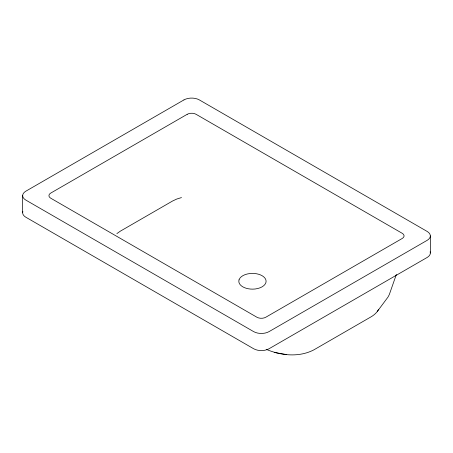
<?xml version="1.0" encoding="UTF-8"?>
<svg xmlns="http://www.w3.org/2000/svg" width="453" height="453" viewBox="0 0 453 453"><rect width="100%" height="100%" fill="white"/><g stroke="black" fill="none" stroke-linecap="round" stroke-linejoin="round"><path stroke-width="0.68" d="M396.364 274.422L389.303 294.58L387.966 297.128L377.434 311.285M116.874 233.601L120.317 231.177L172.519 201.041L176.715 199.054L181.5 197.576M266.602 349.478C281.319 355.741 299.371 357.468 313.94 349.818L370.888 316.941A30.204 17.435 0 0 0 378.436 309.671M274.224 352.417L286.692 354.591M430.35 235.888L430.35 253.012M22.65 195.645L22.65 212.768M430.14 251.783A10.906 6.297 0 0 1 427.156 257.463L269.065 348.736A10.906 6.297 0 0 1 253.64 348.736L25.844 217.225A10.906 6.297 0 0 1 22.86 211.54M239.031 279.892L239.02 279.926A13.635 7.871 0 0 0 254.779 289.025L255.43 288.952A13.635 7.871 0 0 0 265.758 282.989L265.888 282.61A13.635 7.871 0 0 0 250.13 273.516L249.478 273.589A13.635 7.871 0 0 0 239.15 279.552L239.042 279.852M183.935 99.92L25.844 191.194A10.906 6.297 0 0 0 25.844 200.096L253.64 331.613A10.906 6.297 0 0 0 269.065 331.613L427.156 240.339A10.906 6.297 0 0 0 427.156 231.438L199.36 99.92A10.906 6.297 0 0 0 183.935 99.92M187.197 114.303L50.759 193.074A6.291 3.635 0 0 0 50.759 198.216L256.902 317.23A6.291 3.635 0 0 0 265.803 317.23L402.241 238.459A6.291 3.635 0 0 0 402.241 233.318L196.098 114.303A6.291 3.635 0 0 0 187.197 114.303"/></g></svg>
